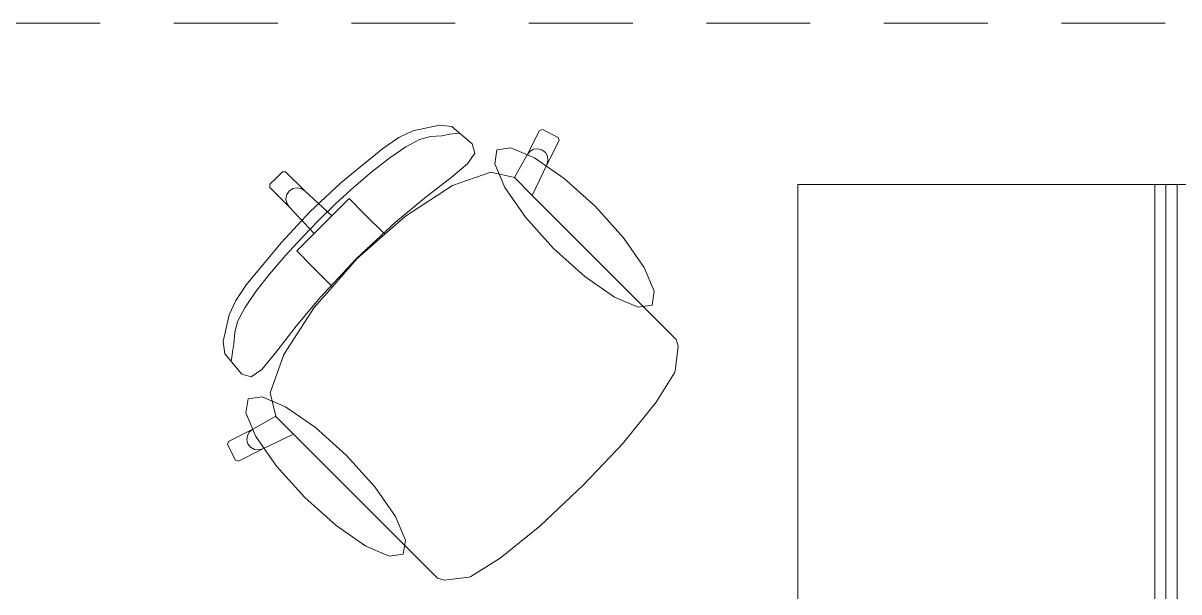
# Model space of a CAD drawing. Header units: inches. Extents: x -19 to 5698, y -728 to 92.
# Drawn here: x 316.794 to 318.364, y 16.128 to 16.9 of the extents above; entities that cross this region are included whole.
import ezdxf

# ---------------------------------------------------------------- set-up
doc = ezdxf.new("R2010")
doc.units = ezdxf.units.IN
doc.header["$MEASUREMENT"] = 0
doc.linetypes.add('Hidden Line', pattern=[0.195611, 0.141111, -0.0545])
doc.layers.add('08 _ STR _ EXT _ 09 Vigas', color=251, linetype='Continuous')
doc.layers.add('Interior - Mobiliario', color=7, linetype='Continuous')

msp = doc.modelspace()

# ---------------------------------------------------------------- linework, layer by layer
at = {"layer": '08 _ STR _ EXT _ 09 Vigas', "color": 251, "linetype": 'Hidden Line', "lineweight": 13, "true_color": 0x636466}
msp.add_line((315.07, 16.9), (321.57, 16.9), dxfattribs=at)
at = {"layer": 'Interior - Mobiliario', "color": 175, "linetype": 'Continuous', "lineweight": 13}
for p, q in [((317.3235, 16.7536), (317.3043, 16.7447)), ((317.3597, 16.7614), (317.3235, 16.7536)), ((317.3764, 16.7595), (317.3597, 16.7614)), ((317.4043, 16.7363), (317.3764, 16.7595)), ((317.3817, 16.7499), (317.3862, 16.7507)), ((317.4957, 16.7543), (317.4787, 16.7212)), ((317.4997, 16.7557), (317.4957, 16.7543)), ((317.5211, 16.7448), (317.4997, 16.7557)), ((317.3043, 16.7447), (317.2826, 16.7298)), ((317.3139, 16.732), (317.3328, 16.742)), ((317.3328, 16.742), (317.3475, 16.7459)), ((317.3475, 16.7459), (317.3629, 16.747)), ((317.3629, 16.747), (317.3737, 16.7491)), ((317.3737, 16.7491), (317.3817, 16.7499)), ((317.4077, 16.7234), (317.4043, 16.7363)), ((317.5054, 16.7077), (317.5224, 16.7408)), ((317.5224, 16.7408), (317.5211, 16.7448)), ((317.2826, 16.7298), (317.2259, 16.6829)), ((317.2921, 16.7172), (317.3139, 16.732)), ((317.3977, 16.7091), (317.4077, 16.7234)), ((317.4787, 16.7212), (317.4614, 16.6902)), ((317.4823, 16.7258), (317.4787, 16.7212)), ((317.4875, 16.7287), (317.4823, 16.7258)), ((317.4933, 16.7295), (317.4875, 16.7287)), ((317.4989, 16.7279), (317.4933, 16.7295)), ((317.5035, 16.7243), (317.4989, 16.7279)), ((317.5064, 16.7192), (317.5035, 16.7243)), ((317.507, 16.7134), (317.5064, 16.7192)), ((317.2683, 16.6986), (317.2921, 16.7172)), ((317.3754, 16.6905), (317.3977, 16.7091)), ((317.4858, 16.6659), (317.5054, 16.7077)), ((317.5054, 16.7077), (317.507, 16.7134)), ((317.1294, 16.6811), (317.1379, 16.6896)), ((317.1465, 16.6981), (317.1379, 16.6896)), ((317.1507, 16.6982), (317.1465, 16.6981)), ((317.1768, 16.6721), (317.1507, 16.6982)), ((317.2435, 16.6774), (317.2683, 16.6986)), ((317.3393, 16.6625), (317.3754, 16.6905)), ((317.4294, 16.6977), (317.3775, 16.6793)), ((317.4614, 16.6902), (317.4294, 16.6977)), ((317.4616, 16.6902), (317.4614, 16.6902)), ((317.4616, 16.6902), (317.4858, 16.6659)), ((317.1294, 16.6768), (317.1294, 16.6811)), ((317.1554, 16.6507), (317.1294, 16.6768)), ((317.1523, 16.6671), (317.1555, 16.672)), ((317.1604, 16.6753), (317.1555, 16.672)), ((317.1662, 16.6764), (317.1604, 16.6753)), ((317.1719, 16.6753), (317.1662, 16.6764)), ((317.1768, 16.6721), (317.1719, 16.6753)), ((317.2133, 16.6381), (317.1768, 16.6721)), ((317.2259, 16.6829), (317.1837, 16.6438)), ((317.2189, 16.6549), (317.2435, 16.6774)), ((317.3775, 16.6793), (317.3136, 16.638)), ((318.3615, 16.681), (318.3315, 16.681)), ((318.3315, 16.681), (318.3315, 15.396)), ((318.3615, 15.396), (318.3615, 16.681)), ((317.1511, 16.6613), (317.1523, 16.6671)), ((317.1522, 16.6556), (317.1511, 16.6613)), ((317.237, 16.6617), (317.2133, 16.6381)), ((317.2581, 16.6406), (317.237, 16.6617)), ((317.2999, 16.6298), (317.3393, 16.6625)), ((317.6337, 16.5181), (317.4858, 16.6659)), ((317.1446, 16.6016), (317.1837, 16.6438)), ((317.1554, 16.6507), (317.1522, 16.6556)), ((317.1894, 16.6142), (317.1554, 16.6507)), ((317.1955, 16.6321), (317.2189, 16.6549)), ((317.2855, 16.6132), (317.2581, 16.6406)), ((317.1955, 16.6321), (317.1726, 16.6086)), ((317.1894, 16.6142), (317.2014, 16.6261)), ((317.2133, 16.6381), (317.2014, 16.6261)), ((317.2472, 16.5803), (317.2999, 16.6298)), ((317.3136, 16.638), (317.2855, 16.6132)), ((317.1658, 16.5906), (317.1894, 16.6142)), ((317.2855, 16.6132), (317.2476, 16.5799)), ((317.0978, 16.5449), (317.1446, 16.6016)), ((317.1726, 16.6086), (317.1501, 16.584)), ((317.1501, 16.584), (317.1289, 16.5592)), ((317.187, 16.5694), (317.1658, 16.5906)), ((317.2472, 16.5803), (317.1977, 16.5276)), ((317.2143, 16.542), (317.2476, 16.5799)), ((317.2143, 16.542), (317.187, 16.5694)), ((317.1289, 16.5592), (317.1103, 16.5354)), ((317.0829, 16.5232), (317.0978, 16.5449)), ((317.1103, 16.5354), (317.0955, 16.5136)), ((317.1895, 16.5139), (317.2143, 16.542)), ((317.0739, 16.504), (317.0829, 16.5232)), ((317.1977, 16.5276), (317.165, 16.4883)), ((317.6592, 16.4926), (317.6337, 16.5181)), ((317.0661, 16.4678), (317.0739, 16.504)), ((317.0955, 16.5136), (317.0855, 16.4947)), ((317.1482, 16.4501), (317.1895, 16.5139)), ((317.0855, 16.4947), (317.0816, 16.48)), ((317.165, 16.4883), (317.1371, 16.4521)), ((317.6811, 16.4706), (317.6592, 16.4926)), ((317.068, 16.4511), (317.0661, 16.4678)), ((317.0816, 16.48), (317.0805, 16.4646)), ((317.684, 16.4613), (317.6811, 16.4706)), ((317.0784, 16.4538), (317.0777, 16.4458)), ((317.0805, 16.4646), (317.0784, 16.4538)), ((317.1371, 16.4521), (317.1184, 16.4298)), ((317.68, 16.4274), (317.684, 16.4613)), ((317.0912, 16.4232), (317.068, 16.4511)), ((317.0777, 16.4458), (317.0769, 16.4413)), ((317.1299, 16.3981), (317.1482, 16.4501)), ((317.1041, 16.4198), (317.0912, 16.4232)), ((317.1184, 16.4298), (317.1041, 16.4198)), ((317.6542, 16.3852), (317.6791, 16.4253)), ((317.6791, 16.4253), (317.68, 16.4274)), ((317.1373, 16.3662), (317.1299, 16.3981)), ((317.6106, 16.3316), (317.6542, 16.3852)), ((317.1063, 16.3488), (317.1373, 16.3662)), ((317.1373, 16.3659), (317.1373, 16.3662)), ((317.1373, 16.3659), (317.1616, 16.3417)), ((317.0732, 16.3319), (317.1063, 16.3488)), ((317.0988, 16.3401), (317.1017, 16.3452)), ((317.1017, 16.3452), (317.1063, 16.3488)), ((317.0719, 16.3278), (317.0732, 16.3319)), ((317.0827, 16.3064), (317.0719, 16.3278)), ((317.0981, 16.3342), (317.0988, 16.3401)), ((317.0996, 16.3286), (317.0981, 16.3342)), ((317.1032, 16.324), (317.0996, 16.3286)), ((317.1616, 16.3417), (317.1198, 16.3221)), ((317.3094, 16.1938), (317.1616, 16.3417)), ((317.5551, 16.2724), (317.61, 16.3307)), ((317.61, 16.3307), (317.6106, 16.3316)), ((317.1198, 16.3221), (317.0867, 16.3051)), ((317.1083, 16.3212), (317.1032, 16.324)), ((317.1142, 16.3205), (317.1083, 16.3212)), ((317.1198, 16.3221), (317.1142, 16.3205)), ((317.0867, 16.3051), (317.0827, 16.3064)), ((317.5551, 16.2724), (317.4968, 16.2176)), ((317.4959, 16.2169), (317.4423, 16.1733)), ((317.4968, 16.2176), (317.4959, 16.2169)), ((317.3349, 16.1683), (317.3094, 16.1938)), ((317.4423, 16.1733), (317.4022, 16.1484)), ((317.3569, 16.1464), (317.3349, 16.1683)), ((317.3662, 16.1435), (317.3569, 16.1464)), ((317.4001, 16.1475), (317.3662, 16.1435)), ((317.4022, 16.1484), (317.4001, 16.1475))]:
    msp.add_line(p, q, dxfattribs=at)
at = {"layer": 'Interior - Mobiliario', "color": 175, "linetype": 'Continuous', "lineweight": 13, "flags": 128}
for points in [[(317.5716, 16.6509), (317.5291, 16.689), (317.4888, 16.717), (317.4567, 16.7306), (317.4378, 16.7278), (317.4349, 16.7088), (317.4485, 16.6768), (317.4765, 16.6364), (317.5147, 16.5939), (317.5572, 16.5558), (317.5975, 16.5278), (317.6296, 16.5141), (317.6485, 16.517), (317.6514, 16.5359), (317.6378, 16.568), (317.6098, 16.6084)], [(318.3465, 15.381), (316.8465, 15.381), (316.8465, 15.981), (317.8465, 15.981), (317.8465, 16.681), (318.3465, 16.681)], [(318.3465, 15.381), (319.8465, 15.381), (319.8465, 15.981), (318.8465, 15.981), (318.8465, 16.681), (318.3465, 16.681)], [(317.1767, 16.2559), (317.1385, 16.2984), (317.1105, 16.3388), (317.0969, 16.3708), (317.0998, 16.3897), (317.1187, 16.3926), (317.1508, 16.379), (317.1911, 16.351), (317.2336, 16.3128), (317.2717, 16.2704), (317.2998, 16.23), (317.3134, 16.1979), (317.3105, 16.179), (317.2916, 16.1761), (317.2595, 16.1897), (317.2192, 16.2178)]]:
    msp.add_lwpolyline(points, close=True, dxfattribs=at)

doc.saveas('drawing.dxf')
